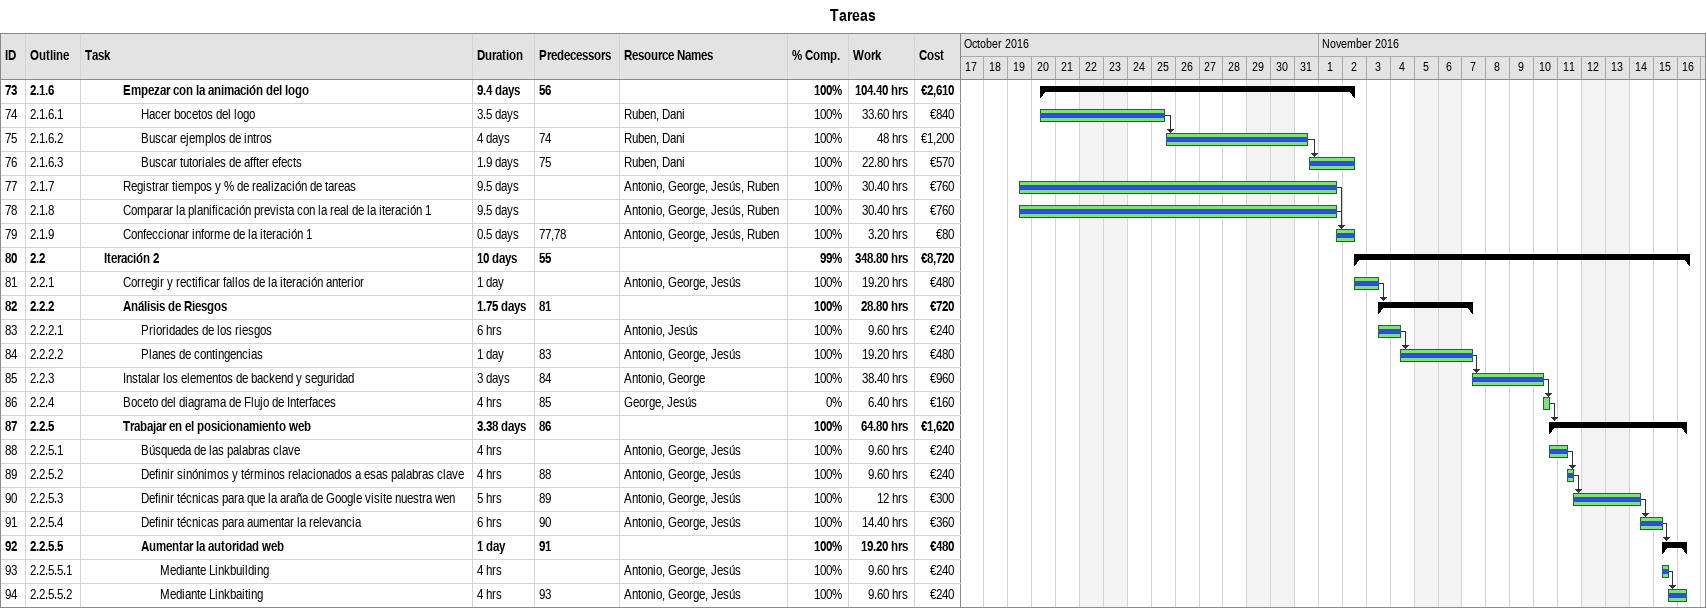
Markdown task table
Tareas

| ID | WBS | Task | Duration | Start | Finish | Predecessors | Resources | % complete | Work (h) | Cost (€) |
|---|---|---|---|---|---|---|---|---|---|---|
| 73 | 2.1.6 | **Empezar con la animación del logo** | 9.4d | 2016-10-20 | 2016-11-02 | 56 |  | 100 | 104.40 | 2610 |
| 74 | 2.1.6.1 | Hacer bocetos del logo | 3.5d | 2016-10-20 | 2016-10-25 |  | Ruben, Dani | 100 | 33.60 | 840 |
| 75 | 2.1.6.2 | Buscar ejemplos de intros | 4d | 2016-10-25 | 2016-10-31 | 74 | Ruben, Dani | 100 | 48 | 1200 |
| 76 | 2.1.6.3 | Buscar tutoriales de affter efects | 1.9d | 2016-10-31 | 2016-11-02 | 75 | Ruben, Dani | 100 | 22.80 | 570 |
| 77 | 2.1.7 | Registrar tiempos y % de realización de tareas | 9.5d | 2016-10-19 | 2016-11-01 |  | Antonio, George, Jesús, Ruben | 100 | 30.40 | 760 |
| 78 | 2.1.8 | Comparar la planificación prevista con la real de la iteración 1 | 9.5d | 2016-10-19 | 2016-11-01 |  | Antonio, George, Jesús, Ruben | 100 | 30.40 | 760 |
| 79 | 2.1.9 | Confeccionar informe de la iteración 1 | 0.5d | 2016-11-01 | 2016-11-02 | 77, 78 | Antonio, George, Jesús, Ruben | 100 | 3.20 | 80 |
| 80 | 2.2 | **Iteración 2** | 10d | 2016-11-02 | 2016-11-16 | 55 |  | 99 | 348.80 | 8720 |
| 81 | 2.2.1 | Corregir y rectificar fallos de la iteración anterior | 1d | 2016-11-02 | 2016-11-03 |  | Antonio, George, Jesús | 100 | 19.20 | 480 |
| 82 | 2.2.2 | **Análisis de Riesgos** | 1.75d | 2016-11-03 | 2016-11-07 | 81 |  | 100 | 28.80 | 720 |
| 83 | 2.2.2.1 | Prioridades de los riesgos | 6h | 2016-11-03 | 2016-11-04 |  | Antonio, Jesús | 100 | 9.60 | 240 |
| 84 | 2.2.2.2 | Planes de contingencias | 1d | 2016-11-04 | 2016-11-07 | 83 | Antonio, George, Jesús | 100 | 19.20 | 480 |
| 85 | 2.2.3 | Instalar los elementos de backend y seguridad | 3d | 2016-11-07 | 2016-11-10 | 84 | Antonio, George | 100 | 38.40 | 960 |
| 86 | 2.2.4 | Boceto del diagrama de Flujo de Interfaces | 4h | 2016-11-10 | 2016-11-10 | 85 | George, Jesús | 0 | 6.40 | 160 |
| 87 | 2.2.5 | **Trabajar en el posicionamiento web** | 3.38d | 2016-11-10 | 2016-11-16 | 86 |  | 100 | 64.80 | 1620 |
| 88 | 2.2.5.1 | Búsqueda de las palabras clave | 4h | 2016-11-10 | 2016-11-11 |  | Antonio, George, Jesús | 100 | 9.60 | 240 |
| 89 | 2.2.5.2 | Definir sinónimos y términos relacionados a esas palabras clave | 4h | 2016-11-11 | 2016-11-11 | 88 | Antonio, George, Jesús | 100 | 9.60 | 240 |
| 90 | 2.2.5.3 | Definir técnicas para que la araña de Google visite nuestra wen | 5h | 2016-11-11 | 2016-11-14 | 89 | Antonio, George, Jesús | 100 | 12 | 300 |
| 91 | 2.2.5.4 | Definir técnicas para aumentar la relevancia | 6h | 2016-11-14 | 2016-11-15 | 90 | Antonio, George, Jesús | 100 | 14.40 | 360 |
| 92 | 2.2.5.5 | **Aumentar la autoridad web** | 1d | 2016-11-15 | 2016-11-16 | 91 |  | 100 | 19.20 | 480 |
| 93 | 2.2.5.5.1 | Mediante Linkbuilding | 4h | 2016-11-15 | 2016-11-15 |  | Antonio, George, Jesús | 100 | 9.60 | 240 |
| 94 | 2.2.5.5.2 | Mediante Linkbaiting | 4h | 2016-11-15 | 2016-11-16 | 93 | Antonio, George, Jesús | 100 | 9.60 | 240 |
